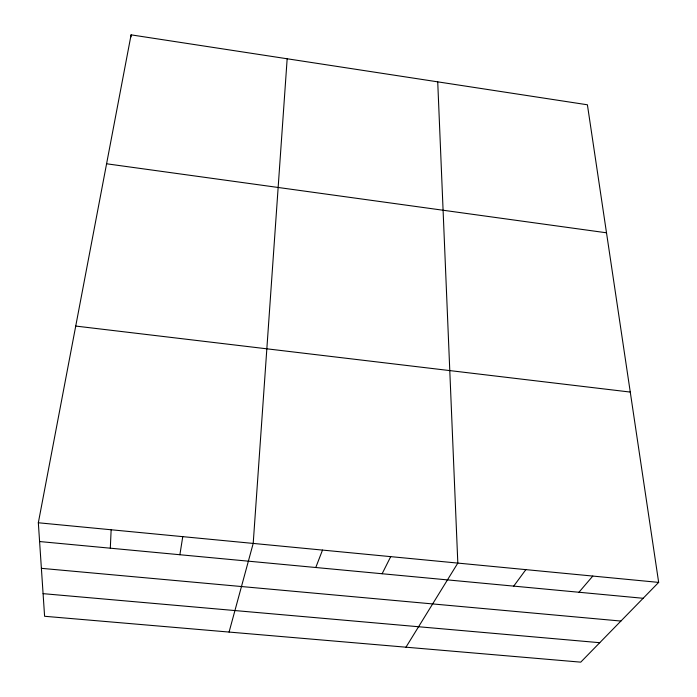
<?xml version="1.0" encoding="UTF-8"?>
<svg xmlns="http://www.w3.org/2000/svg" width="697" height="697" viewBox="0 0 697 697"><rect width="100%" height="100%" fill="white"/><g stroke="black" fill="none" stroke-linecap="round" stroke-linejoin="round"><path stroke-width="1.05" d="M131.001 36.95L131.097 34.85L587.405 104.785L658.665 582.396L580.749 662.15L44.599 616.279L38.335 522.767L131.097 34.85M110.309 548.191L111.145 529.764M287.164 58.775L253.203 543.425L229.078 632.066M179.887 554.734L182.762 536.646M315.776 567.506L322.511 550.081M382.13 573.744L390.712 556.642M405.959 647.199L457.824 563.089L437.725 81.845M513.724 586.116L525.86 569.632M578.946 592.25L592.798 576.071M43.083 593.652L599.751 642.704M41.384 568.334L620.896 621.053M39.59 541.543L643.148 598.287M38.335 522.767L658.665 582.396M75.729 326.065L630.271 392.071M106.58 163.786L606.503 232.798"/></g></svg>
